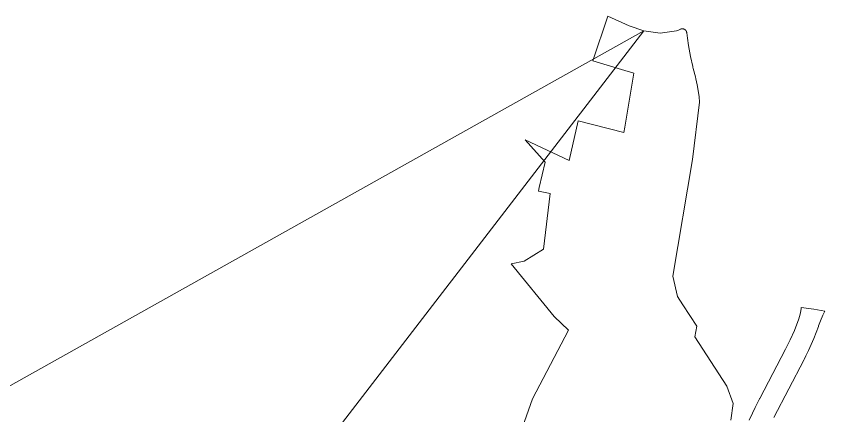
# Model space of a CAD drawing. Header units: metres. Extents: x -1 to 308408, y -2 to 6256973.
# Drawn here: x 305670 to 307565, y 6256037 to 6256973 of the extents above; entities that cross this region are included whole.
import ezdxf

# ---------------------------------------------------------------- set-up
doc = ezdxf.new("R2010")
doc.units = ezdxf.units.M
doc.layers.add('Cadastre Land Parcels_SP_EXT', color=9, linetype='Continuous', lineweight=5)
doc.layers.add('Cadastre Roads_SP_EXT', color=9, linetype='Continuous', lineweight=5)

msp = doc.modelspace()

# ---------------------------------------------------------------- linework, layer by layer
at = {"layer": 'Cadastre Land Parcels_SP_EXT', "linetype": 'Continuous'}
for points in [[(303572.8, 6254942.6), (307140.9, 6256938.6), (307106, 6256950.3), (307056.3, 6256972.7), (307021.2, 6256868.5), (307088.4, 6256847.9), (307117.1, 6256839.1), (307095.9, 6256712.7), (307093.8, 6256700.5), (306986.8, 6256727.8), (306966, 6256634.8), (306862.7, 6256683.2), (306909.1, 6256630.8), (306895.7, 6256572), (306894.1, 6256563), (306921.4, 6256557.9), (306905.7, 6256427.4), (306860.3, 6256399.1), (306829.7, 6256393.2), (306930.9, 6256269.4), (306964.5, 6256237.9), (306880, 6256076.8), (306828.8, 6255933.5)], [(307344.6, 6256027.1), (307350.2, 6256066), (307335, 6256107), (307259.9, 6256222.5), (307264.9, 6256246.8), (307232.1, 6256297.1), (307219.3, 6256316.6), (307208.7, 6256364.4), (307254.8, 6256637.3), (307270.7, 6256771.3), (307269.9, 6256784.2), (307268.2, 6256798.4), (307265.8, 6256812.4), (307262.7, 6256826.3), (307261.5, 6256831), (307256.2, 6256850.5), (307255.5, 6256853.5), (307255.1, 6256855.2), (307249.6, 6256878.6), (307244.9, 6256904), (307242.6, 6256920.9), (307241.1, 6256934), (307241.1, 6256934.3), (307241, 6256934.6), (307241, 6256934.9), (307240.9, 6256935.2), (307240.8, 6256935.4), (307240.8, 6256935.7), (307240.7, 6256936), (307240.6, 6256936.3), (307240.5, 6256936.5), (307240.4, 6256936.8), (307240.3, 6256937.1), (307240.2, 6256937.3), (307240, 6256937.6), (307239.9, 6256937.8), (307239.8, 6256938.1), (307239.6, 6256938.3), (307239.5, 6256938.6), (307239.3, 6256938.8), (307239.1, 6256939.1), (307239, 6256939.3), (307238.8, 6256939.5), (307238.6, 6256939.7), (307238.4, 6256939.9), (307238.2, 6256940.1), (307238, 6256940.4), (307237.8, 6256940.5), (307237.6, 6256940.7), (307237.4, 6256940.9), (307237.1, 6256941.1), (307236.9, 6256941.3), (307236.7, 6256941.4), (307236.4, 6256941.6), (307236.2, 6256941.8), (307236, 6256941.9), (307235.7, 6256942), (307235.4, 6256942.2), (307235.2, 6256942.3), (307234.9, 6256942.4), (307234.7, 6256942.5), (307234.4, 6256942.6), (307234.1, 6256942.7), (307233.8, 6256942.8), (307233.6, 6256942.9), (307233.3, 6256943), (307233, 6256943), (307232.7, 6256943.1), (307232.5, 6256943.1), (307232.2, 6256943.2), (307231.9, 6256943.2), (307231.6, 6256943.3), (307231.3, 6256943.3), (307231, 6256943.3), (307230.7, 6256943.3), (307230.5, 6256943.3), (307230.2, 6256943.3), (307229.9, 6256943.2), (307229.6, 6256943.2), (307229.3, 6256943.2), (307229, 6256943.1), (307228.7, 6256943.1), (307228.5, 6256943), (307228.2, 6256943), (307227.9, 6256942.9), (307227.6, 6256942.8), (307227.4, 6256942.7), (307227.1, 6256942.6), (307226.8, 6256942.5), (307226.6, 6256942.4), (307226.3, 6256942.3), (307219.9, 6256939.2), (307217, 6256938.4), (307178.9, 6256933.1), (307140.9, 6256938.6), (305032.2, 6254201.2)]]:
    msp.add_lwpolyline(points, dxfattribs=at)
at = {"layer": 'Cadastre Roads_SP_EXT', "linetype": 'Continuous'}
msp.add_lwpolyline([(307444.8, 6256033.4), (307515.5, 6256167.6), (307516.2, 6256169.1), (307520.1, 6256177.4), (307526.4, 6256190.1), (307538.7, 6256218.1), (307549.5, 6256246.7), (307549.9, 6256247.8), (307554.3, 6256260), (307559.9, 6256273), (307563.6, 6256280.9), (307564.1, 6256281.8), (307564.6, 6256282.6), (307538.6, 6256286.6), (307509.4, 6256291), (307509.1, 6256288.3), (307508.3, 6256282.9), (307506.6, 6256274.9), (307505.1, 6256269.6), (307503.5, 6256264.5), (307493.2, 6256237.2), (307483.5, 6256215), (307472.7, 6256193.2), (307422.4, 6256097.1), (307413.2, 6256079.4), (307412.3, 6256077.6), (307411.8, 6256076.7), (307401.1, 6256056.4), (307394.8, 6256043.6), (307387.4, 6256026.8)], dxfattribs=at)

doc.saveas('drawing.dxf')
